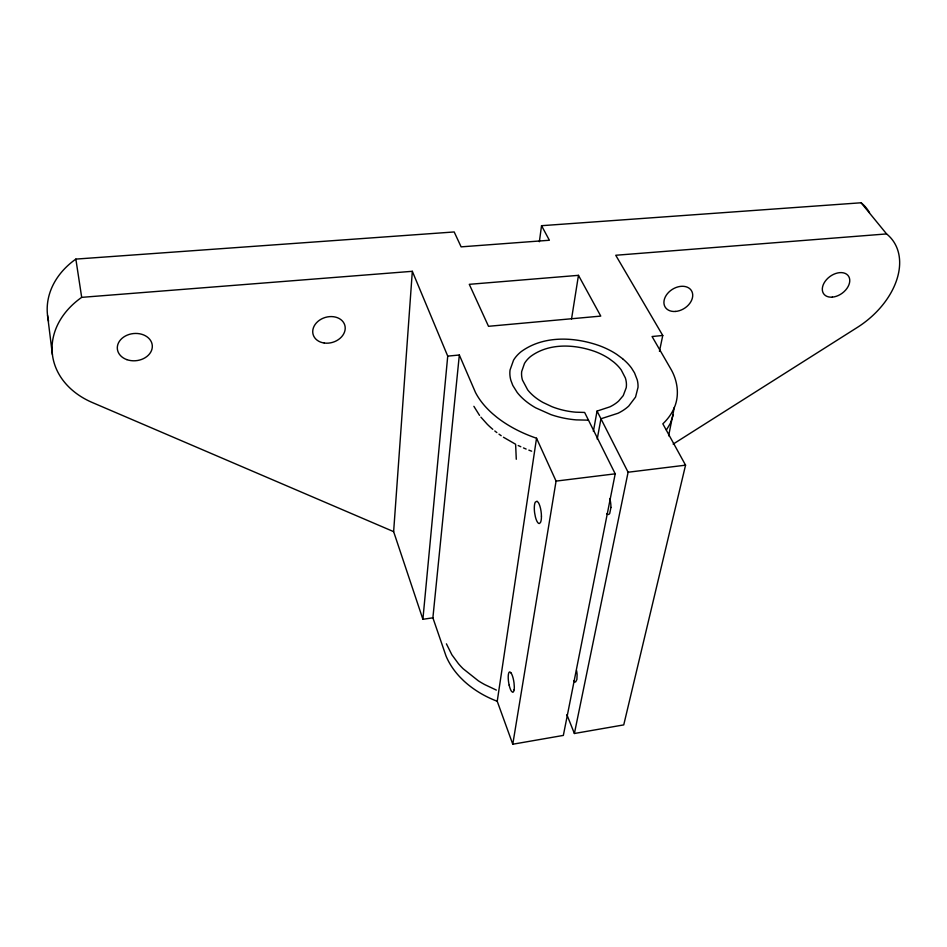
<?xml version="1.0" encoding="UTF-8"?>
<svg xmlns="http://www.w3.org/2000/svg" width="947" height="947" viewBox="0 0 947 947"><rect width="100%" height="100%" fill="white"/><g stroke="black" fill="none" stroke-linecap="round" stroke-linejoin="round"><path stroke-width="1.42" d="M610.933 507.414L609.726 513.416A11.139 3.717 82.6 0 1 606.79 513.724M674.335 407.293L668.629 435.821M412.324 271.304L447.73 356.119L459.331 355.007L432.886 617.823L422.895 619.291L393.632 531.634L412.324 271.304L81.691 297.358L75.855 259.099L454.193 231.956L461.118 246.859L549.39 240.254L541.542 225.694L861.107 202.776A70.883 49.457 -36.9 0 1 869.524 212.684M422.895 619.291L447.73 356.119M539.364 241.734L541.542 225.694M593.378 431.37L597.048 411.081L609.88 406.855A53.162 32.482 9.3 0 0 618.675 401.019L623.244 395.609L626.216 387.737A53.671 32.79 9.3 0 0 625.375 377.995L621.232 369.946A53.139 32.47 9.3 0 0 613.952 362.239L609.276 358.747A53.506 32.695 9.3 0 0 601.144 354.131A52.961 32.364 9.3 0 0 595.178 351.586C574.533 344.163 548.964 342.826 530.592 356.486A52.973 32.364 9.3 0 0 524.484 363.435L521.69 371.496A53.174 32.494 9.3 0 0 522.448 380.043L527.668 389.856A53.517 32.695 9.3 0 0 542.868 402.404L551.959 406.689A53.008 32.387 9.3 0 0 565.525 410.702A53.707 32.802 9.3 0 0 575.812 412.194L584.63 412.442L615.207 473.82L563.347 735.417L512.777 744.224L497.234 701.277L536.535 438.236A105.804 64.68 9.3 0 1 520.329 431.654A103.85 63.544 9.3 0 1 510.22 426.316A105.662 64.597 9.3 0 1 496.666 417.118L492.689 413.792A105.306 64.396 9.3 0 1 482.579 403.292A104.217 63.745 9.3 0 1 475.453 392.413L459.331 355.007M571.55 318.938L578.463 275.34L469.286 284.325L488.51 326.301L600.765 316.097L578.463 275.34M512.777 744.224L556.067 481.1L536.535 438.236M597.214 439.065L600.954 418.763L618.024 413.259A64.905 39.667 9.3 0 0 628.737 406.062L635.555 397.053L638.018 387.335A65.165 39.821 9.3 0 0 637.248 379.901L634.537 372.905L631.542 368.087A64.905 39.667 9.3 0 0 622.617 358.771M659.443 351.337L662.758 335.487L652.069 336.516L670.571 368.549C677.602 380.303 679.828 395.373 674.11 408.11A105.448 64.491 9.3 0 1 670.488 414.786A104.336 63.828 9.3 0 1 662.841 423.83L685.557 465.166L623.742 724.893L574.391 733.499L628.098 472.233L597.048 411.081M673.4 414.573L670.346 423.333L666.428 429.95M673.151 444.096L857.366 327.402A72.706 49.469 -36.3 0 0 886.581 233.921L861.107 202.776M556.067 481.1L615.207 473.82M628.098 472.233L685.557 465.166M886.581 233.921L615.739 255.264L662.758 335.487M588.466 420.16L576.131 419.876A65.509 40.023 9.3 0 1 563.501 418.053A64.881 39.656 9.3 0 1 550.87 414.597L535.706 407.837A65.284 39.892 9.3 0 1 523.809 399.445A65.142 39.81 9.3 0 1 517.18 392.449L512.801 385.441L510.883 380.386A64.881 39.644 9.3 0 1 510.054 369.969L513.546 360.156A64.704 39.537 9.3 0 1 521.075 351.716C543.519 335.214 574.604 336.801 599.759 345.821A64.668 39.514 9.3 0 1 610.472 350.65A65.284 39.904 9.3 0 1 616.911 354.498L622.617 358.724M528.852 450.133L531.646 451.186M496.358 690.091L484.828 684.645A87.432 64.372 9.5 0 1 478.318 680.798L463.142 668.736A88.627 65.213 9.5 0 1 458.419 663.669L451.897 654.815L446.416 643.842M523.466 447.931L526.141 449.056M393.632 531.634L92.368 402.546A83.667 65.047 -6.3 0 1 81.691 297.358M518.198 445.516L520.814 446.747M503.449 437.242L515.618 444.25L516.281 459.271M498.998 434.164L501.2 435.715M494.796 430.968L496.855 432.578M511.12 673.021L509.983 671.991A10.109 2.592 81.1 0 0 508.657 673.27A10.228 2.628 81.1 0 0 509.166 685.178M480.91 417.165L487.232 424.22A102.075 63.165 9.3 0 0 492.795 429.322M479.537 415.378L473.879 406.322M566.874 714.677L574.391 733.499M432.886 617.823L446.013 655.987A89.219 66.065 9.6 0 0 454.442 670.535A90.154 66.74 9.6 0 0 460.325 677.448L463.663 680.751A90.462 66.953 9.6 0 0 479.218 692.482A88.911 65.852 9.6 0 0 483.55 694.991A90.592 67.048 9.6 0 0 497.234 701.277M509.166 685.154L509.64 687.001A10.228 2.628 81.1 0 0 511.356 691.109L512.505 692.198A10.228 2.628 81.1 0 0 514.103 689.783M609.785 498.572L610.294 500.691A11.139 3.717 82.6 0 1 610.922 507.462M47.551 315.446L52.405 354.533M573.704 680.857A10.228 3.03 80.8 0 0 575.669 681.887L576.889 679.52L577.102 674.666A10.228 3.03 80.8 0 0 576.569 670.547M511.12 673.068A10.228 2.628 81.1 0 1 514.02 682.941L514.304 686.693A10.228 2.628 81.1 0 1 514.114 689.783M48.581 321.199A81.312 64.514 -5.1 0 1 75.855 259.099M541.435 516.139L541.388 518.163A11.305 3.279 82.7 0 1 540.441 522.543L539.328 523.537A11.305 3.279 82.7 0 1 535.422 517.003L534.629 512.824A11.163 3.243 82.7 0 1 534.357 506.538A11.305 3.279 82.7 0 1 535.28 502.17L537.032 501.188L538.441 502.679A11.305 3.279 82.7 0 1 541.435 516.151M832.342 297.133A15.247 10.358 -36.3 0 0 849.341 277.826A15.247 10.358 -36.3 0 0 826.435 279.708A15.247 10.358 -36.3 0 0 832.342 297.133M675.542 311.445A15.495 11.246 -32.4 0 0 691.949 291.593A15.495 11.246 -32.4 0 0 667.469 293.617A15.495 11.246 -32.4 0 0 675.542 311.445M324.265 343.027A16.513 12.986 -16.7 0 0 344.791 325.164A16.513 12.986 -16.7 0 0 317.849 321.471A16.513 12.986 -16.7 0 0 324.265 343.027M126.851 359.635A17.555 13.637 -6.2 0 0 152.301 345.667A17.555 13.637 -6.2 0 0 125.3 336.055A17.555 13.637 -6.2 0 0 126.851 359.635"/></g></svg>
